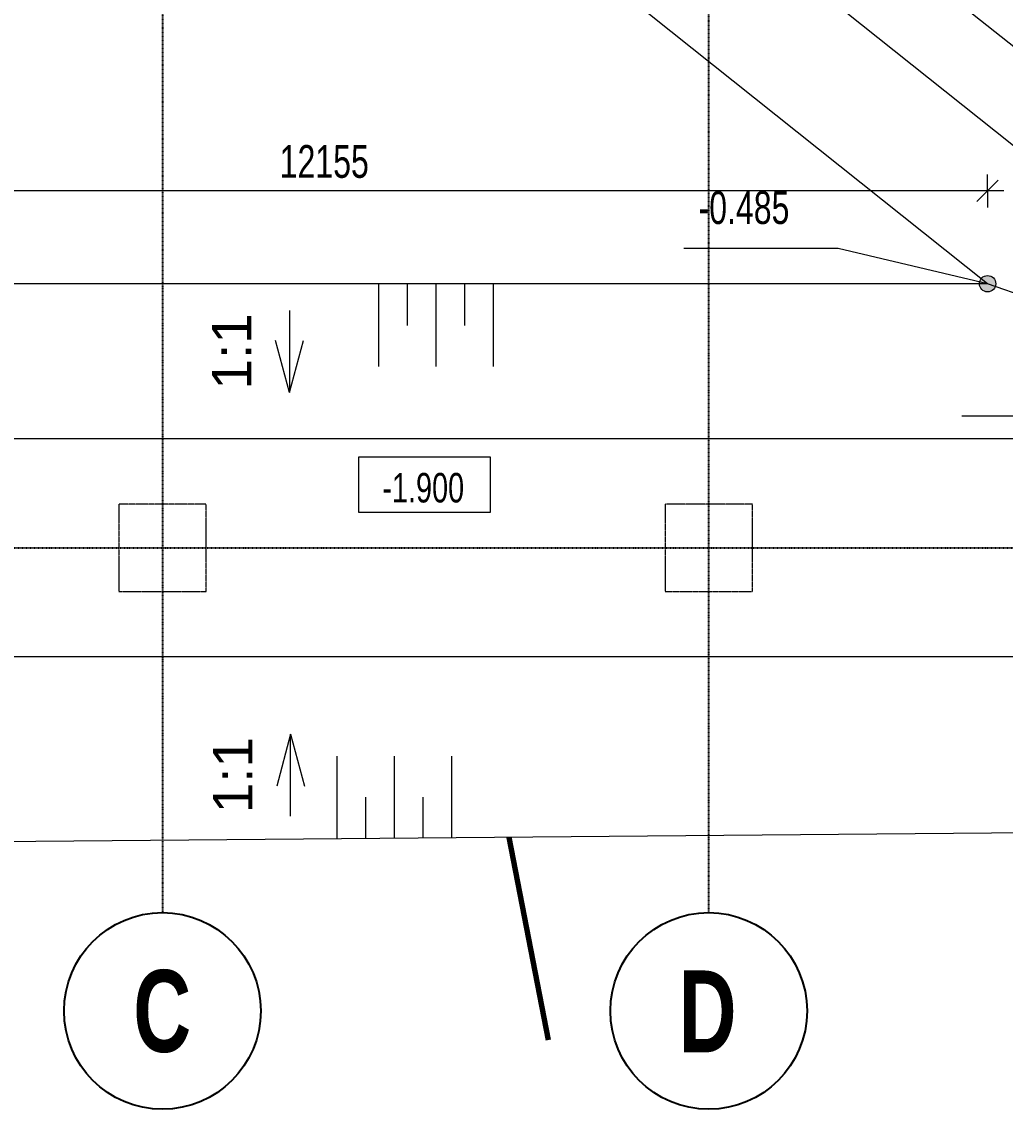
# Model space of a CAD drawing. Header units: millimetres. Extents: x 175047 to 362619, y -19363 to 158900.
# Drawn here: x 186701 to 195702, y 120559 to 130516 of the extents above; entities that cross this region are included whole.
import ezdxf

# ---------------------------------------------------------------- set-up
doc = ezdxf.new("R2010")
doc.units = ezdxf.units.MM
doc.linetypes.add('1_Čerchovaná 6_0mm', pattern=[12, 6, -3, 0, -3])
doc.linetypes.add('3_Čárkovaná 1_0mm', pattern=[2, 1, -1])
for name, color, linetype, lineweight in [('A-ANNO-DIMS', 7, 'Continuous', 9), ('A-ANNO-DIMS-150', 7, 'Continuous', 9), ('A-ANNO-NOTE', 7, 'Continuous', 9), ('C-TOPO', 7, 'Continuous', 9), ('C-TOPO-MAJR', 7, 'Continuous', 70), ('G-ANNO-DIMS', 7, 'Continuous', 9), ('G-ANNO-DIMS-1', 7, 'Continuous', 25), ('G-ANNO-DIMS-2', 7, 'Continuous', 18), ('S-FNDN-1', 7, '3_Čárkovaná 1_0mm', 9)]:
    doc.layers.add(name, color=color, linetype=linetype, lineweight=lineweight)
for name, color, linetype, lineweight, true_color in [('S-GRID-1', 8, '1_Čerchovaná 6_0mm', 25, 0x808080), ('S-GRID-IDEN', 8, 'Continuous', 25, 0x808080), ('S-GRID-IDEN-1', 8, 'Continuous', 9, 0x808080), ('Stávající dešťová kan__Trubky-1', 115, 'Continuous', 9, 0x61a369)]:
    doc.layers.add(name, color=color, linetype=linetype, lineweight=lineweight, true_color=true_color)
doc.styles.add('Arial', font='arial.ttf', dxfattribs={"width": 0.7, "height": 300})
doc.styles.add('Arial_3', font='arial.ttf', dxfattribs={"height": 360})
doc.styles.add('Arial_4', font='arial.ttf', dxfattribs={"width": 0.7, "height": 270})
doc.styles.add('Arial_B', font='arialbd.ttf', dxfattribs={"width": 0.7, "height": 750})
doc.dimstyles.new('Vnitřní_-_průhledné_1', dxfattribs={"dimscale": 304.8, "dimtxt": 306.07782, "dimasz": 0.639764, "dimexe": 0.492126, "dimexo": 0.0625, "dimgap": 0.098425, "dimtad": 1, "dimdec": 0, "dimrnd": 5, "dimzin": 0, "dimdsep": 46, "dimtxsty": 'Arial', "dimblk1": 'OBLIQUE', "dimblk2": 'OBLIQUE', "dimsah": 1, "dimcen": 0.09, "dimdle": 0.492126, "dimazin": 0, "dimtfac": 1, "dimtdec": 4, "dimtix": 1, "dimtmove": 0, "dimatfit": 3, "dimfxl": 0.492126, "dimfxlon": 1, "dimtvp": 1, "dimtolj": 1, "dimtzin": 0, "dimarcsym": 2})

# ---------------------------------------------------------------- blocks, each defined once
blk = doc.blocks.new('Osnova - 6mm-307864-VÝKOP')
at = {"layer": 'S-GRID-IDEN'}
blk.add_circle((0, 0), 6, dxfattribs=at)
blk = doc.blocks.new('VYKOP_ZNACKA_POZN - VYKOP_ZNACKA_POZN-915148-VÝKOP')
at = {"layer": 'A-ANNO-NOTE'}
for p, q in [((-3.5, 0), (-3.5, -5)), ((-1.75, 0), (-1.75, -2.5)), ((0, 0), (0, -5)), ((1.75, 0), (1.75, -2.5)), ((3.5, 0.017), (3.5, -5))]:
    blk.add_line(p, q, dxfattribs=at)
blk = doc.blocks.new('VYKOP_ZNACKA_POZN - VYKOP_ZNACKA_POZN-915153-VÝKOP')
at = {"layer": 'A-ANNO-NOTE'}
for p, q in [((-3.5, 0), (-3.5, 5)), ((0, 0), (0, 5)), ((3.5, -0.017), (3.5, 5)), ((-1.75, 0), (-1.75, 2.5)), ((1.75, 0), (1.75, 2.5))]:
    blk.add_line(p, q, dxfattribs=at)
blk = doc.blocks.new('Výškové kóty - Výšková kóta - Základová-780896-VÝKOP')
at = {"layer": 'G-ANNO-DIMS'}
for p, q in [((-0.4, 0), (-0.4, 3.4)), ((-0.4, 3.4), (7.6, 3.4)), ((7.6, 3.4), (7.6, 0)), ((7.6, 0), (-0.4, 0))]:
    blk.add_line(p, q, dxfattribs=at)
blk = doc.blocks.new('DIMBLOCK96-VÝKOP')
at = {"layer": 'A-ANNO-DIMS-150'}
for p, q in [((183383.5, 128968.5), (183383.6, 129118.5)), ((195540.5, 128966.7), (195540.6, 129116.7)), ((195690.5, 128966.7), (183383.5, 128968.5)), ((183383.5, 128968.5), (183383.5, 128818.5)), ((195540.5, 128966.7), (195540.5, 128816.7))]:
    blk.add_line(p, q, dxfattribs=at)
at = {"layer": 'A-ANNO-DIMS-150', "lineweight": 18}
for p, q in [((183383.5, 128968.5), (183481, 129065.9)), ((195540.5, 128966.7), (195638.1, 129064.2)), ((183383.5, 128968.5), (183286, 128871)), ((195540.5, 128966.7), (195443, 128869.2))]:
    blk.add_line(p, q, dxfattribs=at)
at = {"layer": 'A-ANNO-DIMS-150', "color": 0, "insert": (189061.8, 129387.1), "char_height": 300, "width": 960.613, "attachment_point": 1, "rotation": 359.99165, "line_spacing_factor": 0.941778, "style": 'Arial'}
blk.add_mtext('12155', dxfattribs=at)
blk = doc.blocks.new('_Oblique')
at = {"color": 0, "linetype": 'ByBlock', "lineweight": -2}
blk.add_line((-0.5, -0.5), (0.5, 0.5), dxfattribs=at)

msp = doc.modelspace()

# ---------------------------------------------------------------- hatches: boundary and pattern name
at = {"layer": 'G-ANNO-DIMS-2'}
h = msp.add_hatch(color=256, dxfattribs=at)
edge = h.paths.add_edge_path()
edge.add_arc((195540.4, 128117.4), 75, 0, 360)

# ---------------------------------------------------------------- linework, layer by layer
at = {"layer": 'C-TOPO'}
for p, q in [((199451.6, 126450.4), (181968.2, 140387.2)), ((195540.4, 128117.4), (183384.8, 137807.1)), ((195540.4, 128117.4), (183383.4, 128117.4)), ((198402.3, 127114.5), (195540.4, 128117.4)), ((182988.2, 126700.4), (197988.2, 126700.4)), ((197988.2, 124700.4), (182988.2, 124700.4)), ((181253.7, 122965.9), (199566.4, 123122.2))]:
    msp.add_line(p, q, dxfattribs=at)
at = {"layer": 'C-TOPO-MAJR'}
msp.add_line((191157.3, 123050.4), (191518.1, 121193.4), dxfattribs=at)
at = {"layer": 'G-ANNO-DIMS'}
for p, q in [((194174.2, 128439.7), (192761.9, 128439.7)), ((195540.4, 128117.4), (194174.2, 128439.7)), ((189151.8, 127872.6), (189151.8, 127122.6)), ((189151.8, 127122.6), (189024.2, 127598.8)), ((189151.8, 127122.6), (189279.4, 127598.8)), ((196814.1, 126904.2), (195305.2, 126904.2)), ((189161.4, 123992.5), (189033.8, 123516.2)), ((189161.4, 123992.5), (189289, 123516.2)), ((189161.4, 123242.5), (189161.4, 123992.5))]:
    msp.add_line(p, q, dxfattribs=at)
at = {"layer": 'G-ANNO-DIMS-2'}
msp.add_circle((195540.4, 128117.4), 75, dxfattribs=at)
at = {"layer": 'S-FNDN-1'}
for p, q in [((187588.2, 126100.4), (187588.2, 125950.4)), ((188388.2, 126100.4), (187588.2, 126100.4)), ((188388.2, 125950.4), (188388.2, 126100.4)), ((192588.2, 126100.4), (192588.2, 125950.4)), ((193388.2, 126100.4), (192588.2, 126100.4)), ((193388.2, 125950.4), (193388.2, 126100.4)), ((187588.2, 125950.4), (187588.2, 125450.4)), ((188388.2, 125450.4), (188388.2, 125950.4)), ((192588.2, 125950.4), (192588.2, 125450.4)), ((193388.2, 125450.4), (193388.2, 125950.4)), ((187588.2, 125450.4), (187588.2, 125300.4)), ((188388.2, 125300.4), (188388.2, 125450.4)), ((192588.2, 125450.4), (192588.2, 125300.4)), ((193388.2, 125300.4), (193388.2, 125450.4)), ((187588.2, 125300.4), (188388.2, 125300.4)), ((192588.2, 125300.4), (193388.2, 125300.4))]:
    msp.add_line(p, q, dxfattribs=at)
at = {"layer": 'S-GRID-1'}
for p, q in [((187988.2, 156616.1), (187988.2, 122358.6)), ((192988.2, 122358.6), (192988.2, 156616.1)), ((177170.3, 125700.4), (203907.7, 125700.4))]:
    msp.add_line(p, q, dxfattribs=at)
at = {"layer": 'Stávající dešťová kan__Trubky-1'}
msp.add_line((181843.2, 141384.4), (201208.3, 125966.3), dxfattribs=at)

# ---------------------------------------------------------------- block references
at = {"layer": 'A-ANNO-NOTE', "xscale": 150, "yscale": 150, "zscale": 150, "rotation": 180}
for name, p in [('VYKOP_ZNACKA_POZN - VYKOP_ZNACKA_POZN-915153-VÝKOP', (190490.3, 128110.5)), ('VYKOP_ZNACKA_POZN - VYKOP_ZNACKA_POZN-915148-VÝKOP', (190112, 123041.5))]:
    msp.add_blockref(name, p, dxfattribs=at)
at = {"layer": 'G-ANNO-DIMS', "xscale": 149.9999999999999, "yscale": 149.9999999999999, "zscale": 149.9999999999999}
msp.add_blockref('Výškové kóty - Výšková kóta - Základová-780896-VÝKOP', (189846.4, 126021.3), dxfattribs=at)
at = {"layer": 'S-GRID-IDEN', "xscale": 149.9999999999999, "yscale": 149.9999999999999, "zscale": 149.9999999999999, "rotation": 180}
msp.add_blockref('Osnova - 6mm-307864-VÝKOP', (187988.2, 121458.6), dxfattribs=at)
at = {"layer": 'S-GRID-IDEN', "xscale": 149.9999999999999, "yscale": 149.9999999999999, "zscale": 149.9999999999999}
msp.add_blockref('Osnova - 6mm-307864-VÝKOP', (192988.2, 121458.6), dxfattribs=at)

# ---------------------------------------------------------------- texts
at = {"layer": 'G-ANNO-DIMS', "insert": (192895, 128964.4), "char_height": 300, "width": 987.978, "attachment_point": 1, "line_spacing_factor": 0.941778, "style": 'Arial'}
msp.add_mtext('-0.485', dxfattribs=at)
at = {"layer": 'G-ANNO-DIMS', "insert": (188452.1, 123268.5), "char_height": 360, "width": 837.416, "attachment_point": 1, "rotation": 90, "line_spacing_factor": 0.941778, "style": 'Arial_3', "bg_fill": 3, "box_fill_scale": 1.25, "bg_fill_color": 9, "bg_fill_true_color": 13158600, "bg_fill_transparency": 0}
msp.add_mtext('1:1', dxfattribs=at)
at = {"layer": 'G-ANNO-DIMS-1', "insert": (190001, 126384.6), "char_height": 270, "width": 889.168, "attachment_point": 1, "line_spacing_factor": 0.941778, "style": 'Arial_4'}
msp.add_mtext('-1.900', dxfattribs=at)
at = {"layer": 'S-GRID-IDEN-1', "char_height": 750, "width": 648.164, "attachment_point": 1, "style": 'Arial_B'}
for s, insert in [('\\fArial|b1|i0|c238|p34|;\\W.7;C', (187721.2, 121833.2)), ('\\fArial|b1|i0|c238|p34|;\\W.7;D', (192713.4, 121829.6))]:
    msp.add_mtext(s, dxfattribs=dict(at, insert=insert))

# ---------------------------------------------------------------- dimensions: what is measured, and where the dimension line sits
at = {"layer": 'A-ANNO-DIMS'}
dim = msp.add_linear_dim(base=(183383.5, 128968.5), p1=(195540.5, 128816.7), p2=(183383.5, 128818.5), angle=359.99165, dimstyle='Vnitřní_-_průhledné_1', override={"dimpost": '<>', "dimfxl": 12157.011972}, dxfattribs=at)
dim.commit()
dim.dimension.update_dxf_attribs({"geometry": 'DIMBLOCK96-VÝKOP', "text_midpoint": (189462.1, 129150.7)})

# ---------------------------------------------------------------- next in the draw order: texts
at = {"layer": 'G-ANNO-DIMS', "insert": (188442.5, 127148.6), "char_height": 360, "width": 837.416, "attachment_point": 1, "rotation": 90, "line_spacing_factor": 0.941778, "style": 'Arial_3', "bg_fill": 3, "box_fill_scale": 1.25, "bg_fill_color": 9, "bg_fill_true_color": 13158600, "bg_fill_transparency": 0}
msp.add_mtext('1:1', dxfattribs=at)

doc.saveas('drawing.dxf')
